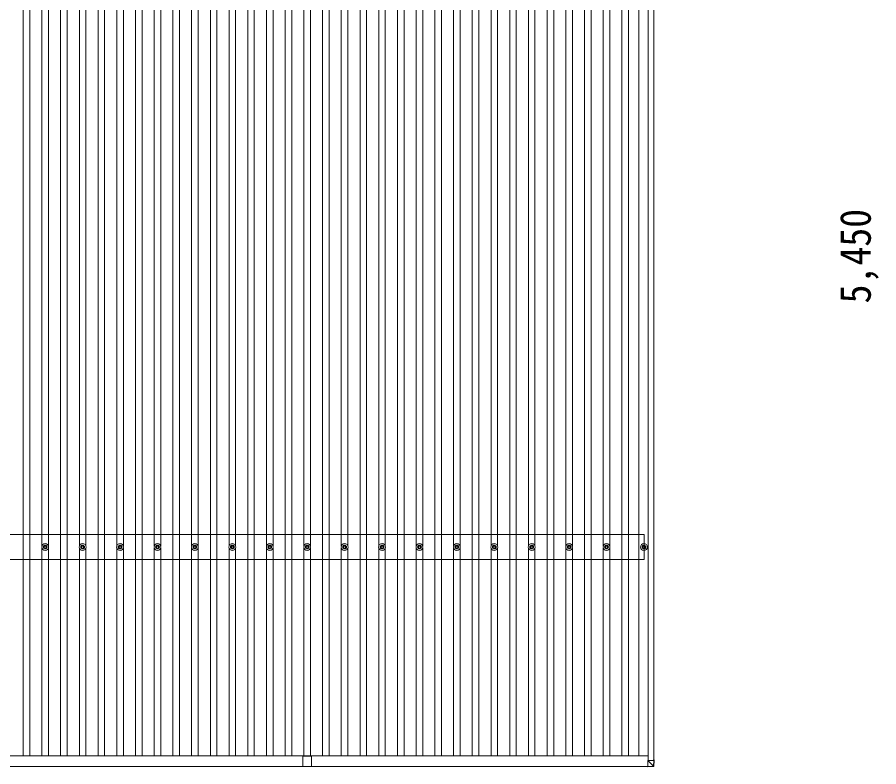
# Model space of a CAD drawing. Units: millimetres at full size, sheet at 1:50; details may follow other scales. Extents: x -14053 to 14053, y -9700 to 9700.
# Drawn here: x -4526 to 79, y 1687 to 5694 of the extents above; entities that cross this region are included whole.
import ezdxf
from ezdxf.enums import TextEntityAlignment as Align

# ---------------------------------------------------------------- set-up
doc = ezdxf.new("R2010")
doc.units = ezdxf.units.MM
doc.header["$LTSCALE"] = 50
for name, color, linetype, lineweight in [('0-6_PARTS1', 6, 'Continuous', 9), ('1-1', 2, 'Continuous', 9), ('1-2', 134, 'Continuous', 9), ('1-3', 5, 'Continuous', 5), ('1-4', 6, 'Continuous', 9)]:
    doc.layers.add(name, color=color, linetype=linetype, lineweight=lineweight)
doc.styles.add('ＭＳ ゴシック', font='')
doc.styles.get('ＭＳ ゴシック').set_extended_font_data('MS Gothic')

msp = doc.modelspace()

# ---------------------------------------------------------------- linework, layer by layer
at = {"layer": '1-1'}
for p, q in [((-1153.38, 1720.99), (-1153.38, 7101.66)), ((-1124.38, 1723.09), (-1124.38, 7101.72)), ((-1175.96, 2928.55), (-8976.38, 2928.55)), ((-1175.96, 2794.55), (-1175.96, 2928.55)), ((-1175.96, 2794.55), (-8976.38, 2794.55)), ((-8999.38, 1746.02), (-1152.96, 1746.02)), ((-8997.89, 1688.88), (-1155.68, 1688.88))]:
    msp.add_line(p, q, dxfattribs=at)
at = {"layer": '1-2'}
for p, q in [((-4493.88, 1746.02), (-4493.88, 7076.96)), ((-4458.88, 1746.02), (-4458.88, 7076.96)), ((-4293.88, 1746.02), (-4293.88, 7076.96)), ((-4258.88, 1746.02), (-4258.88, 7076.96)), ((-4093.88, 1746.02), (-4093.88, 7076.96)), ((-4058.88, 1746.02), (-4058.88, 7076.96)), ((-3893.88, 1746.02), (-3893.88, 7076.96)), ((-3858.88, 1746.02), (-3858.88, 7076.96)), ((-3693.88, 1746.02), (-3693.88, 7076.96)), ((-3658.88, 1746.02), (-3658.88, 7076.96)), ((-3493.88, 1746.02), (-3493.88, 7076.96)), ((-3458.88, 1746.02), (-3458.88, 7076.96)), ((-3293.88, 1746.02), (-3293.88, 7076.96)), ((-3258.88, 1746.02), (-3258.88, 7076.96)), ((-3093.88, 1746.02), (-3093.88, 7076.96)), ((-3058.88, 1746.02), (-3058.88, 7076.96)), ((-2893.88, 1746.02), (-2893.88, 7076.96)), ((-2858.88, 1746.02), (-2858.88, 7076.96)), ((-2693.88, 1746.02), (-2693.88, 7076.96)), ((-2658.88, 1746.02), (-2658.88, 7076.96)), ((-2493.88, 1746.02), (-2493.88, 7076.96)), ((-2458.88, 1746.02), (-2458.88, 7076.96)), ((-2293.88, 1746.02), (-2293.88, 7076.96)), ((-2258.88, 1746.02), (-2258.88, 7076.96)), ((-2093.88, 1746.02), (-2093.88, 7076.96)), ((-2058.88, 1746.02), (-2058.88, 7076.96)), ((-1893.88, 1746.02), (-1893.88, 7076.96)), ((-1858.88, 1746.02), (-1858.88, 7076.96)), ((-1693.88, 1746.02), (-1693.88, 7076.96)), ((-1658.88, 1746.02), (-1658.88, 7076.96)), ((-1493.88, 1746.02), (-1493.88, 7076.96)), ((-1458.88, 1746.02), (-1458.88, 7076.96)), ((-1293.88, 1746.02), (-1293.88, 7076.96)), ((-1258.88, 1746.02), (-1258.88, 7076.96)), ((-1203.26, 1746.02), (-1203.26, 7076.96)), ((-4393.88, 2866.72), (-4393.88, 5956.36)), ((-4358.88, 2866.72), (-4358.88, 5956.38)), ((-4193.88, 2866.72), (-4193.88, 5956.36)), ((-4158.88, 2866.72), (-4158.88, 5956.38)), ((-3993.88, 2866.72), (-3993.88, 5956.36)), ((-3958.88, 2866.72), (-3958.88, 5956.38)), ((-3793.88, 2866.72), (-3793.88, 5956.36)), ((-3758.88, 2866.72), (-3758.88, 5956.38)), ((-3593.88, 2866.72), (-3593.88, 5956.36)), ((-3558.88, 2866.72), (-3558.88, 5956.38)), ((-3393.88, 2866.72), (-3393.88, 5956.36)), ((-3358.88, 2866.72), (-3358.88, 5956.38)), ((-3193.88, 2866.72), (-3193.88, 5956.36)), ((-3158.88, 2866.72), (-3158.88, 5956.38)), ((-2993.88, 2866.72), (-2993.88, 5956.36)), ((-2958.88, 2866.72), (-2958.88, 5956.38)), ((-2793.88, 2866.72), (-2793.88, 5956.36)), ((-2758.88, 2866.72), (-2758.88, 5956.38)), ((-2593.88, 2866.72), (-2593.88, 5956.36)), ((-2558.88, 2866.72), (-2558.88, 5956.38)), ((-2393.88, 2866.72), (-2393.88, 5956.36)), ((-2358.88, 2866.72), (-2358.88, 5956.38)), ((-2193.88, 2866.72), (-2193.88, 5956.36)), ((-2158.88, 2866.72), (-2158.88, 5956.38)), ((-1993.88, 2866.72), (-1993.88, 5956.36)), ((-1958.88, 2866.72), (-1958.88, 5956.38)), ((-1793.88, 2866.72), (-1793.88, 5956.36)), ((-1758.88, 2866.72), (-1758.88, 5956.38)), ((-1593.88, 2866.72), (-1593.88, 5956.36)), ((-1558.88, 2866.72), (-1558.88, 5956.38)), ((-1393.88, 2866.72), (-1393.88, 5956.36)), ((-1358.88, 2866.72), (-1358.88, 5956.38)), ((-4393.88, 1746.02), (-4393.88, 2856.37)), ((-4358.88, 1746.02), (-4358.88, 2856.37)), ((-4193.88, 1746.02), (-4193.88, 2856.37)), ((-4158.88, 1746.02), (-4158.88, 2856.37)), ((-3993.88, 1746.02), (-3993.88, 2856.37)), ((-3958.88, 1746.02), (-3958.88, 2856.37)), ((-3793.88, 1746.02), (-3793.88, 2856.37)), ((-3758.88, 1746.02), (-3758.88, 2856.37)), ((-3593.88, 1746.02), (-3593.88, 2856.37)), ((-3558.88, 1746.02), (-3558.88, 2856.37)), ((-3393.88, 1746.02), (-3393.88, 2856.37)), ((-3358.88, 1746.02), (-3358.88, 2856.37)), ((-3193.88, 1746.02), (-3193.88, 2856.37)), ((-3158.88, 1746.02), (-3158.88, 2856.37)), ((-2993.88, 1746.02), (-2993.88, 2856.37)), ((-2958.88, 1746.02), (-2958.88, 2856.37)), ((-2793.88, 1746.02), (-2793.88, 2856.37)), ((-2758.88, 1746.02), (-2758.88, 2856.37)), ((-2593.88, 1746.02), (-2593.88, 2856.37)), ((-2558.88, 1746.02), (-2558.88, 2856.37)), ((-2393.88, 1746.02), (-2393.88, 2856.37)), ((-2358.88, 1746.02), (-2358.88, 2856.37)), ((-2193.88, 1746.02), (-2193.88, 2856.37)), ((-2158.88, 1746.02), (-2158.88, 2856.37)), ((-1993.88, 1746.02), (-1993.88, 2856.37)), ((-1958.88, 1746.02), (-1958.88, 2856.37)), ((-1793.88, 1746.02), (-1793.88, 2856.37)), ((-1758.88, 1746.02), (-1758.88, 2856.37)), ((-1593.88, 1746.02), (-1593.88, 2856.37)), ((-1558.88, 1746.02), (-1558.88, 2856.37)), ((-1393.88, 1746.02), (-1393.88, 2856.37)), ((-1358.88, 1746.02), (-1358.88, 2856.37))]:
    msp.add_line(p, q, dxfattribs=at)
at = {"layer": '1-3'}
for p, q in [((-4386.38, 2863.3), (-4381.97, 2863.3)), ((-4386.38, 2859.8), (-4381.97, 2859.8)), ((-4378.13, 2871.54), (-4378.13, 2867.13)), ((-4378.13, 2855.96), (-4378.13, 2851.55)), ((-4374.63, 2871.54), (-4374.63, 2867.13)), ((-4374.63, 2855.96), (-4374.63, 2851.55)), ((-4370.8, 2863.3), (-4366.39, 2863.3)), ((-4370.8, 2859.8), (-4366.39, 2859.8)), ((-4186.38, 2863.3), (-4181.97, 2863.3)), ((-4186.38, 2859.8), (-4181.97, 2859.8)), ((-4178.13, 2871.54), (-4178.13, 2867.13)), ((-4178.13, 2855.96), (-4178.13, 2851.55)), ((-4174.63, 2871.54), (-4174.63, 2867.13)), ((-4174.63, 2855.96), (-4174.63, 2851.55)), ((-4170.8, 2863.3), (-4166.39, 2863.3)), ((-4170.8, 2859.8), (-4166.39, 2859.8)), ((-3986.38, 2863.3), (-3981.97, 2863.3)), ((-3986.38, 2859.8), (-3981.97, 2859.8)), ((-3978.13, 2871.54), (-3978.13, 2867.13)), ((-3978.13, 2855.96), (-3978.13, 2851.55)), ((-3974.63, 2871.54), (-3974.63, 2867.13)), ((-3974.63, 2855.96), (-3974.63, 2851.55)), ((-3970.8, 2863.3), (-3966.39, 2863.3)), ((-3970.8, 2859.8), (-3966.39, 2859.8)), ((-3786.38, 2863.3), (-3781.97, 2863.3)), ((-3786.38, 2859.8), (-3781.97, 2859.8)), ((-3778.13, 2871.54), (-3778.13, 2867.13)), ((-3778.13, 2855.96), (-3778.13, 2851.55)), ((-3774.63, 2871.54), (-3774.63, 2867.13)), ((-3774.63, 2855.96), (-3774.63, 2851.55)), ((-3770.8, 2863.3), (-3766.39, 2863.3)), ((-3770.8, 2859.8), (-3766.39, 2859.8)), ((-3586.38, 2863.3), (-3581.97, 2863.3)), ((-3586.38, 2859.8), (-3581.97, 2859.8)), ((-3578.13, 2871.54), (-3578.13, 2867.13)), ((-3578.13, 2855.96), (-3578.13, 2851.55)), ((-3574.63, 2871.54), (-3574.63, 2867.13)), ((-3574.63, 2855.96), (-3574.63, 2851.55)), ((-3570.8, 2863.3), (-3566.39, 2863.3)), ((-3570.8, 2859.8), (-3566.39, 2859.8)), ((-3386.38, 2863.3), (-3381.97, 2863.3)), ((-3386.38, 2859.8), (-3381.97, 2859.8)), ((-3378.13, 2871.54), (-3378.13, 2867.13)), ((-3378.13, 2855.96), (-3378.13, 2851.55)), ((-3374.63, 2871.54), (-3374.63, 2867.13)), ((-3374.63, 2855.96), (-3374.63, 2851.55)), ((-3370.8, 2863.3), (-3366.39, 2863.3)), ((-3370.8, 2859.8), (-3366.39, 2859.8)), ((-3186.38, 2863.3), (-3181.97, 2863.3)), ((-3186.38, 2859.8), (-3181.97, 2859.8)), ((-3178.13, 2871.54), (-3178.13, 2867.13)), ((-3178.13, 2855.96), (-3178.13, 2851.55)), ((-3174.63, 2871.54), (-3174.63, 2867.13)), ((-3174.63, 2855.96), (-3174.63, 2851.55)), ((-3170.8, 2863.3), (-3166.39, 2863.3)), ((-3170.8, 2859.8), (-3166.39, 2859.8)), ((-2986.38, 2863.3), (-2981.97, 2863.3)), ((-2986.38, 2859.8), (-2981.97, 2859.8)), ((-2978.13, 2871.54), (-2978.13, 2867.13)), ((-2978.13, 2855.96), (-2978.13, 2851.55)), ((-2974.63, 2871.54), (-2974.63, 2867.13)), ((-2974.63, 2855.96), (-2974.63, 2851.55)), ((-2970.8, 2863.3), (-2966.39, 2863.3)), ((-2970.8, 2859.8), (-2966.39, 2859.8)), ((-2786.38, 2863.3), (-2781.97, 2863.3)), ((-2786.38, 2859.8), (-2781.97, 2859.8)), ((-2778.13, 2871.54), (-2778.13, 2867.13)), ((-2778.13, 2855.96), (-2778.13, 2851.55)), ((-2774.63, 2871.54), (-2774.63, 2867.13)), ((-2774.63, 2855.96), (-2774.63, 2851.55)), ((-2770.8, 2863.3), (-2766.39, 2863.3)), ((-2770.8, 2859.8), (-2766.39, 2859.8)), ((-2586.38, 2863.3), (-2581.97, 2863.3)), ((-2586.38, 2859.8), (-2581.97, 2859.8)), ((-2578.13, 2871.54), (-2578.13, 2867.13)), ((-2578.13, 2855.96), (-2578.13, 2851.55)), ((-2574.63, 2871.54), (-2574.63, 2867.13)), ((-2574.63, 2855.96), (-2574.63, 2851.55)), ((-2570.8, 2863.3), (-2566.39, 2863.3)), ((-2570.8, 2859.8), (-2566.39, 2859.8)), ((-2386.38, 2863.3), (-2381.97, 2863.3)), ((-2386.38, 2859.8), (-2381.97, 2859.8)), ((-2378.13, 2871.54), (-2378.13, 2867.13)), ((-2378.13, 2855.96), (-2378.13, 2851.55)), ((-2374.63, 2871.54), (-2374.63, 2867.13)), ((-2374.63, 2855.96), (-2374.63, 2851.55)), ((-2370.8, 2863.3), (-2366.39, 2863.3)), ((-2370.8, 2859.8), (-2366.39, 2859.8)), ((-2186.38, 2863.3), (-2181.97, 2863.3)), ((-2186.38, 2859.8), (-2181.97, 2859.8)), ((-2178.13, 2871.54), (-2178.13, 2867.13)), ((-2178.13, 2855.96), (-2178.13, 2851.55)), ((-2174.63, 2871.54), (-2174.63, 2867.13)), ((-2174.63, 2855.96), (-2174.63, 2851.55)), ((-2170.8, 2863.3), (-2166.39, 2863.3)), ((-2170.8, 2859.8), (-2166.39, 2859.8)), ((-1986.38, 2863.3), (-1981.97, 2863.3)), ((-1986.38, 2859.8), (-1981.97, 2859.8)), ((-1978.13, 2871.54), (-1978.13, 2867.13)), ((-1978.13, 2855.96), (-1978.13, 2851.55)), ((-1974.63, 2871.54), (-1974.63, 2867.13)), ((-1974.63, 2855.96), (-1974.63, 2851.55)), ((-1970.8, 2863.3), (-1966.39, 2863.3)), ((-1970.8, 2859.8), (-1966.39, 2859.8)), ((-1786.38, 2863.3), (-1781.97, 2863.3)), ((-1786.38, 2859.8), (-1781.97, 2859.8)), ((-1778.13, 2871.54), (-1778.13, 2867.13)), ((-1778.13, 2855.96), (-1778.13, 2851.55)), ((-1774.63, 2871.54), (-1774.63, 2867.13)), ((-1774.63, 2855.96), (-1774.63, 2851.55)), ((-1770.8, 2863.3), (-1766.39, 2863.3)), ((-1770.8, 2859.8), (-1766.39, 2859.8)), ((-1586.38, 2863.3), (-1581.97, 2863.3)), ((-1586.38, 2859.8), (-1581.97, 2859.8)), ((-1578.13, 2871.54), (-1578.13, 2867.13)), ((-1578.13, 2855.96), (-1578.13, 2851.55)), ((-1574.63, 2871.54), (-1574.63, 2867.13)), ((-1574.63, 2855.96), (-1574.63, 2851.55)), ((-1570.8, 2863.3), (-1566.39, 2863.3)), ((-1570.8, 2859.8), (-1566.39, 2859.8)), ((-1386.38, 2863.3), (-1381.97, 2863.3)), ((-1386.38, 2859.8), (-1381.97, 2859.8)), ((-1378.13, 2871.54), (-1378.13, 2867.13)), ((-1378.13, 2855.96), (-1378.13, 2851.55)), ((-1374.63, 2871.54), (-1374.63, 2867.13)), ((-1374.63, 2855.96), (-1374.63, 2851.55)), ((-1370.8, 2863.3), (-1366.39, 2863.3)), ((-1370.8, 2859.8), (-1366.39, 2859.8)), ((-1186.38, 2863.3), (-1181.97, 2863.3)), ((-1186.38, 2859.8), (-1181.97, 2859.8)), ((-1178.13, 2871.54), (-1178.13, 2867.13)), ((-1178.13, 2855.96), (-1178.13, 2851.55)), ((-1174.63, 2871.54), (-1174.63, 2867.13)), ((-1174.63, 2855.96), (-1174.63, 2851.55)), ((-1170.8, 2863.3), (-1166.39, 2863.3)), ((-1170.8, 2859.8), (-1166.39, 2859.8))]:
    msp.add_line(p, q, dxfattribs=at)
for centre, radius in [((-4376.38, 2861.55), 18.25), ((-4376.38, 2861.55), 10.15), ((-4376.38, 2861.55), 5.85), ((-4376.38, 2861.55), 5.25), ((-4176.38, 2861.55), 18.25), ((-4176.38, 2861.55), 10.15), ((-4176.38, 2861.55), 5.85), ((-4176.38, 2861.55), 5.25), ((-3976.38, 2861.55), 18.25), ((-3976.38, 2861.55), 10.15), ((-3976.38, 2861.55), 5.85), ((-3976.38, 2861.55), 5.25), ((-3776.38, 2861.55), 18.25), ((-3776.38, 2861.55), 10.15), ((-3776.38, 2861.55), 5.85), ((-3776.38, 2861.55), 5.25), ((-3576.38, 2861.55), 18.25), ((-3576.38, 2861.55), 10.15), ((-3576.38, 2861.55), 5.85), ((-3576.38, 2861.55), 5.25), ((-3376.38, 2861.55), 18.25), ((-3376.38, 2861.55), 10.15), ((-3376.38, 2861.55), 5.85), ((-3376.38, 2861.55), 5.25), ((-3176.38, 2861.55), 18.25), ((-3176.38, 2861.55), 10.15), ((-3176.38, 2861.55), 5.85), ((-3176.38, 2861.55), 5.25), ((-2976.38, 2861.55), 18.25), ((-2976.38, 2861.55), 10.15), ((-2976.38, 2861.55), 5.85), ((-2976.38, 2861.55), 5.25), ((-2776.38, 2861.55), 18.25), ((-2776.38, 2861.55), 10.15), ((-2776.38, 2861.55), 5.85), ((-2776.38, 2861.55), 5.25), ((-2576.38, 2861.55), 18.25), ((-2576.38, 2861.55), 10.15), ((-2576.38, 2861.55), 5.85), ((-2576.38, 2861.55), 5.25), ((-2376.38, 2861.55), 18.25), ((-2376.38, 2861.55), 10.15), ((-2376.38, 2861.55), 5.85), ((-2376.38, 2861.55), 5.25), ((-2176.38, 2861.55), 18.25), ((-2176.38, 2861.55), 10.15), ((-2176.38, 2861.55), 5.85), ((-2176.38, 2861.55), 5.25), ((-1976.38, 2861.55), 18.25), ((-1976.38, 2861.55), 10.15), ((-1976.38, 2861.55), 5.85), ((-1976.38, 2861.55), 5.25), ((-1776.38, 2861.55), 18.25), ((-1776.38, 2861.55), 10.15), ((-1776.38, 2861.55), 5.85), ((-1776.38, 2861.55), 5.25), ((-1576.38, 2861.55), 18.25), ((-1576.38, 2861.55), 10.15), ((-1576.38, 2861.55), 5.85), ((-1576.38, 2861.55), 5.25), ((-1376.38, 2861.55), 18.25), ((-1376.38, 2861.55), 10.15), ((-1376.38, 2861.55), 5.85), ((-1376.38, 2861.55), 5.25), ((-1176.38, 2861.55), 18.25), ((-1176.38, 2861.55), 10.15), ((-1176.38, 2861.55), 5.85), ((-1176.38, 2861.55), 5.25)]:
    msp.add_circle(centre, radius, dxfattribs=at)
at = {"layer": '1-4'}
for p, q in [((-2977.1, 1744.38), (-2998.88, 1744.38)), ((-2998.88, 1744.38), (-2998.88, 1687.88)), ((-2953.88, 1744.38), (-2975.67, 1744.38)), ((-2953.88, 1744.38), (-2953.88, 1687.88)), ((-1123.28, 1721.31), (-1155.68, 1721.29)), ((-1155.68, 1721.29), (-1125.24, 1690.87)), ((-1155.68, 1688.91), (-1155.68, 1721.29)), ((-1155.65, 1721.32), (-1124.35, 1721.35)), ((-1123.28, 1721.31), (-1125.14, 1690.82)), ((-1122.31, 1723.42), (-1124.68, 1723.42)), ((-1124.68, 1721.35), (-1124.68, 1723.42)), ((-1124.68, 1723.39), (-1124.35, 1723.39)), ((-1124.35, 1723.39), (-1124.47, 1721.35)), ((-1124, 1721.35), (-1123.88, 1723.38)), ((-1123.88, 1721.35), (-1123.88, 1723.38)), ((-1123.25, 1690.78), (-1121.38, 1721.34)), ((-1121.38, 1723.4), (-1121.38, 1721.34)), ((-2953.88, 1687.88), (-2998.88, 1687.88)), ((-1125.24, 1690.77), (-1155.68, 1688.91)), ((-1155.68, 1687.04), (-1125.12, 1688.91)), ((-1155.68, 1688.91), (-1155.68, 1687.04))]:
    msp.add_line(p, q, dxfattribs=at)
for centre, radius, start, end in [((-2977.1, 1743.88), 0.5, 44.427, 90), ((-2976.38, 1744.58), 0.5, 224.427, 315.573), ((-2975.67, 1743.88), 0.5, 90, 135.573), ((-1124.29, 1698.29), 7.58, 262.7522, 277.8884), ((-1017.47, 1696.9), 107.95, 183.2546, 184.24548), ((-1125.24, 1690.91), 2, 273.49707, 356.49707)]:
    msp.add_arc(centre, radius, start, end, dxfattribs=at)
for centre, major_axis, ratio, start_param, end_param in [((-1124.38, 1723.38), (0.501, 0), 0.014308, 6.2831846, 7.7880026), ((-1124.38, 1721.35), (0.501, 0), 0.014285, 4.7646511, 6.2831853), ((-1123.38, 1721.34), (2, 0), 0.014285, 4.7646511, 6.2831853), ((-1122.38, 1723.4), (1, 0), 0.014308, 6.2831846, 7.7880026), ((-1125.24, 1690.91), (2, -0.12), 0.038822, 4.7655258, 6.28406)]:
    msp.add_ellipse(centre, major_axis=major_axis, ratio=ratio, start_param=start_param, end_param=end_param, dxfattribs=at)

# ---------------------------------------------------------------- texts
at = {"layer": '0-6_PARTS1', "color": 7, "style": 'ＭＳ ゴシック', "width": 0.9}
msp.add_text('5,450', height=165, rotation=90, dxfattribs=at).set_placement((85.37, 4163.71), align=Align.BOTTOM_LEFT)

doc.saveas('drawing.dxf')
